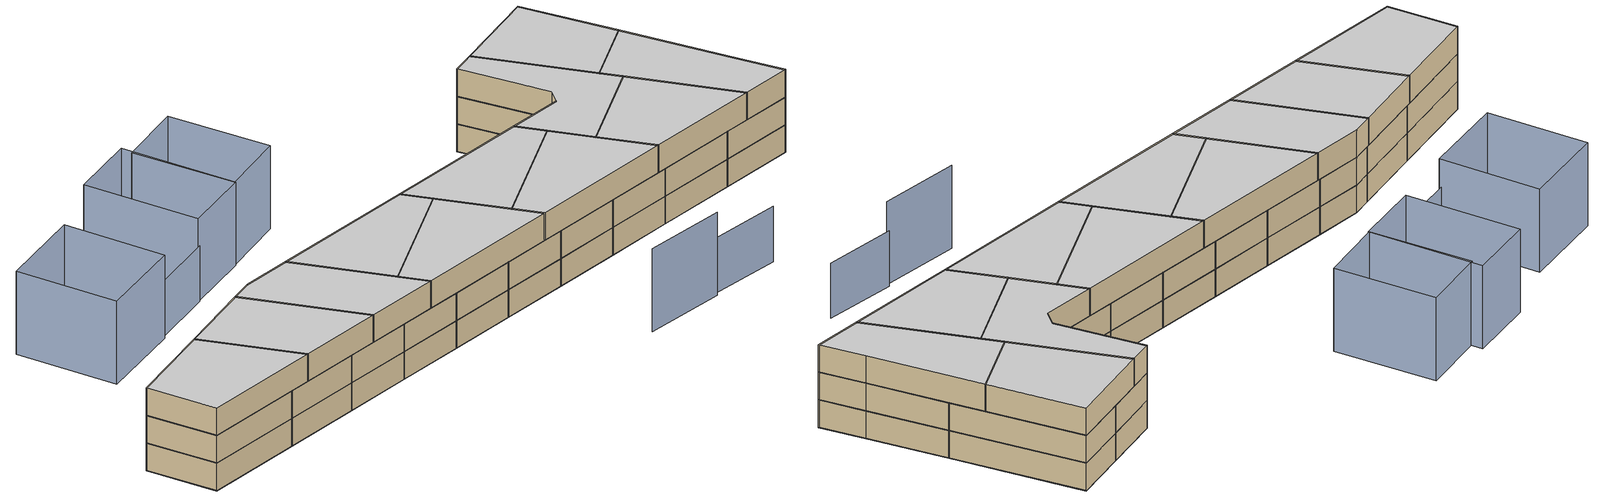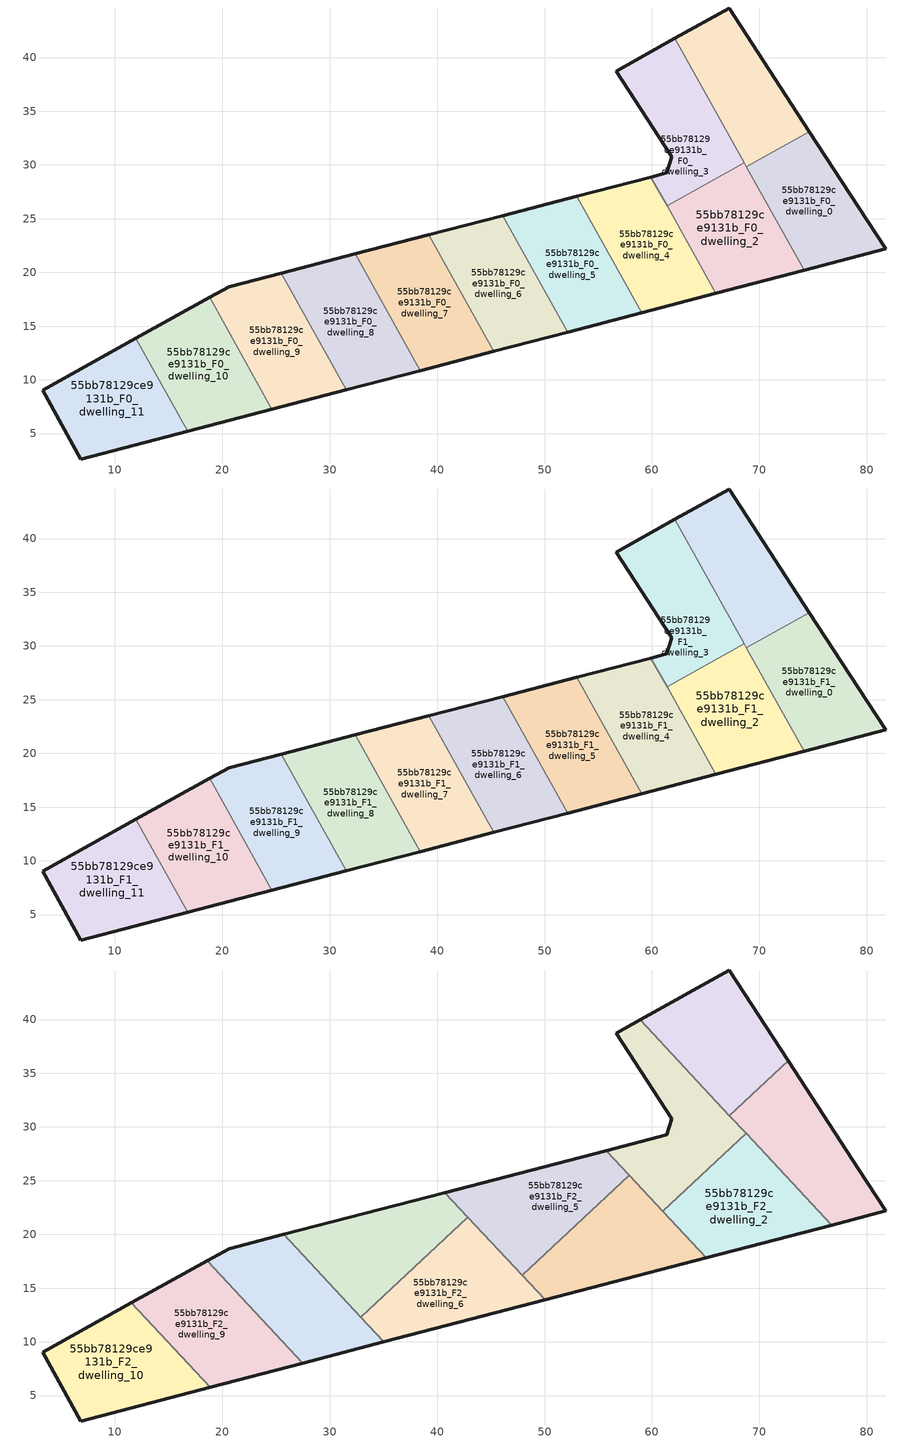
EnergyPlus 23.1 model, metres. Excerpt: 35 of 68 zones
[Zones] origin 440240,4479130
55bb78129ce9131b_F0_dwelling_0
 floor ground (EU_floor_Construction): 81.78,22.2 79.21,26.13 74.67,33.1 68.8,29.83 74.17,20.21 z0
 wall outside (EU_wall_Construction): 74.67,33.1 79.21,26.13 81.78,22.2 74.17,20.21 z0:3
 wall to 55bb78129ce9131b_F0_dwelling_1 (EU_wall_Construction): 68.8,29.83 74.67,33.1 z0:3
 wall to 55bb78129ce9131b_F0_dwelling_2 (EU_wall_Construction): 74.17,20.21 68.8,29.83 z0:3
55bb78129ce9131b_F0_dwelling_1
 floor ground (EU_floor_Construction): 74.67,33.1 67.18,44.62 62.14,41.8 68.8,29.83 z0
 wall outside (EU_wall_Construction): 62.14,41.8 67.18,44.62 74.67,33.1 z0:3
 wall to 55bb78129ce9131b_F0_dwelling_3 (EU_wall_Construction): 68.6,30.2 62.14,41.8 z0:3
 wall to 55bb78129ce9131b_F0_dwelling_2 (EU_wall_Construction): 68.8,29.83 68.6,30.2 z0:3
55bb78129ce9131b_F0_dwelling_10
 floor ground (EU_floor_Construction): 24.61,7.27 18.82,17.67 11.96,13.85 16.77,5.22 z0
 wall outside (EU_wall_Construction): 11.96,13.85 18.82,17.67 / 24.61,7.27 16.77,5.22 z0:3
 wall to 55bb78129ce9131b_F0_dwelling_11 (EU_wall_Construction): 16.77,5.22 11.96,13.85 z0:3
 wall to 55bb78129ce9131b_F0_dwelling_9 (EU_wall_Construction): 18.82,17.67 24.61,7.27 z0:3
55bb78129ce9131b_F0_dwelling_11
 floor ground (EU_floor_Construction): 16.77,5.22 11.96,13.85 3.28,9.03 6.81,2.63 z0
 wall outside (EU_wall_Construction): 16.77,5.22 6.81,2.63 3.28,9.03 11.96,13.85 z0:3
55bb78129ce9131b_F0_dwelling_2
 floor ground (EU_floor_Construction): 74.17,20.21 68.6,30.2 61.4,26.2 65.94,18.05 z0
 wall outside (EU_wall_Construction): 74.17,20.21 65.94,18.05 z0:3
 wall to 55bb78129ce9131b_F0_dwelling_3 (EU_wall_Construction): 61.4,26.2 68.6,30.2 z0:3
 wall to 55bb78129ce9131b_F0_dwelling_4 (EU_wall_Construction): 65.94,18.05 61.4,26.2 z0:3
55bb78129ce9131b_F0_dwelling_3
 floor ground (EU_floor_Construction): 68.6,30.2 62.14,41.8 56.68,38.74 61.86,30.76 61.36,29.25 59.91,28.88 61.4,26.2 z0
 wall outside (EU_wall_Construction): 59.91,28.88 61.36,29.25 61.86,30.76 56.68,38.74 62.14,41.8 z0:3
 wall to 55bb78129ce9131b_F0_dwelling_4 (EU_wall_Construction): 61.4,26.2 59.91,28.88 z0:3
55bb78129ce9131b_F0_dwelling_4
 floor ground (EU_floor_Construction): 65.94,18.05 59.91,28.88 53.02,27.09 59.05,16.25 z0
 wall outside (EU_wall_Construction): 53.02,27.09 59.91,28.88 / 65.94,18.05 59.05,16.25 z0:3
 wall to 55bb78129ce9131b_F0_dwelling_5 (EU_wall_Construction): 59.05,16.25 53.02,27.09 z0:3
55bb78129ce9131b_F0_dwelling_5
 floor ground (EU_floor_Construction): 59.05,16.25 53.02,27.09 46.13,25.3 52.17,14.45 z0
 wall outside (EU_wall_Construction): 46.13,25.3 53.02,27.09 / 59.05,16.25 52.17,14.45 z0:3
 wall to 55bb78129ce9131b_F0_dwelling_6 (EU_wall_Construction): 52.17,14.45 46.13,25.3 z0:3
55bb78129ce9131b_F0_dwelling_6
 floor ground (EU_floor_Construction): 52.17,14.45 46.13,25.3 39.24,23.51 45.29,12.65 z0
 wall outside (EU_wall_Construction): 39.24,23.51 46.13,25.3 / 52.17,14.45 45.29,12.65 z0:3
 wall to 55bb78129ce9131b_F0_dwelling_7 (EU_wall_Construction): 45.29,12.65 39.24,23.51 z0:3
55bb78129ce9131b_F0_dwelling_7
 floor ground (EU_floor_Construction): 45.29,12.65 39.24,23.51 32.36,21.72 38.41,10.86 z0
 wall outside (EU_wall_Construction): 32.36,21.72 39.24,23.51 / 45.29,12.65 38.41,10.86 z0:3
 wall to 55bb78129ce9131b_F0_dwelling_8 (EU_wall_Construction): 38.41,10.86 32.36,21.72 z0:3
55bb78129ce9131b_F0_dwelling_8
 floor ground (EU_floor_Construction): 38.41,10.86 32.36,21.72 25.48,19.93 31.53,9.07 z0
 wall outside (EU_wall_Construction): 25.48,19.93 32.36,21.72 / 38.41,10.86 31.53,9.07 z0:3
 wall to 55bb78129ce9131b_F0_dwelling_9 (EU_wall_Construction): 31.53,9.07 25.48,19.93 z0:3
55bb78129ce9131b_F0_dwelling_9
 floor ground (EU_floor_Construction): 31.53,9.07 25.48,19.93 20.62,18.67 18.82,17.67 24.61,7.27 z0
 wall outside (EU_wall_Construction): 31.53,9.07 24.61,7.27 / 18.82,17.67 20.62,18.67 25.48,19.93 z0:3
55bb78129ce9131b_F1_dwelling_0
 floor to 55bb78129ce9131b_F0_dwelling_0 (EU_floor_Construction): 81.78,22.2 79.21,26.13 74.67,33.1 68.8,29.83 74.17,20.21 z3
 wall outside (EU_wall_Construction): 74.67,33.1 79.21,26.13 81.78,22.2 74.17,20.21 z3:6
 wall to 55bb78129ce9131b_F1_dwelling_1 (EU_wall_Construction): 68.8,29.83 74.67,33.1 z3:6
 wall to 55bb78129ce9131b_F1_dwelling_2 (EU_wall_Construction): 74.17,20.21 68.8,29.83 z3:6
55bb78129ce9131b_F1_dwelling_1
 floor to 55bb78129ce9131b_F0_dwelling_1 (EU_floor_Construction): 74.67,33.1 67.18,44.62 62.14,41.8 68.8,29.83 z3
 wall outside (EU_wall_Construction): 62.14,41.8 67.18,44.62 74.67,33.1 z3:6
 wall to 55bb78129ce9131b_F1_dwelling_3 (EU_wall_Construction): 68.6,30.2 62.14,41.8 z3:6
 wall to 55bb78129ce9131b_F1_dwelling_2 (EU_wall_Construction): 68.8,29.83 68.6,30.2 z3:6
55bb78129ce9131b_F1_dwelling_10
 floor to 55bb78129ce9131b_F0_dwelling_10 (EU_floor_Construction): 24.61,7.27 18.82,17.67 11.96,13.85 16.77,5.22 z3
 wall outside (EU_wall_Construction): 11.96,13.85 18.82,17.67 / 24.61,7.27 16.77,5.22 z3:6
 wall to 55bb78129ce9131b_F1_dwelling_11 (EU_wall_Construction): 16.77,5.22 11.96,13.85 z3:6
 wall to 55bb78129ce9131b_F1_dwelling_9 (EU_wall_Construction): 18.82,17.67 24.61,7.27 z3:6
55bb78129ce9131b_F1_dwelling_11
 floor to 55bb78129ce9131b_F0_dwelling_11 (EU_floor_Construction): 16.77,5.22 11.96,13.85 3.28,9.03 6.81,2.63 z3
 wall outside (EU_wall_Construction): 16.77,5.22 6.81,2.63 3.28,9.03 11.96,13.85 z3:6
55bb78129ce9131b_F1_dwelling_2
 floor to 55bb78129ce9131b_F0_dwelling_2 (EU_floor_Construction): 74.17,20.21 68.6,30.2 61.4,26.2 65.94,18.05 z3
 wall outside (EU_wall_Construction): 74.17,20.21 65.94,18.05 z3:6
 wall to 55bb78129ce9131b_F1_dwelling_3 (EU_wall_Construction): 61.4,26.2 68.6,30.2 z3:6
 wall to 55bb78129ce9131b_F1_dwelling_4 (EU_wall_Construction): 65.94,18.05 61.4,26.2 z3:6
55bb78129ce9131b_F1_dwelling_3
 floor to 55bb78129ce9131b_F0_dwelling_3 (EU_floor_Construction): 68.6,30.2 62.14,41.8 56.68,38.74 61.86,30.76 61.36,29.25 59.91,28.88 61.4,26.2 z3
 wall outside (EU_wall_Construction): 59.91,28.88 61.36,29.25 61.86,30.76 56.68,38.74 62.14,41.8 z3:6
 wall to 55bb78129ce9131b_F1_dwelling_4 (EU_wall_Construction): 61.4,26.2 59.91,28.88 z3:6
55bb78129ce9131b_F1_dwelling_4
 floor to 55bb78129ce9131b_F0_dwelling_4 (EU_floor_Construction): 65.94,18.05 59.91,28.88 53.02,27.09 59.05,16.25 z3
 wall outside (EU_wall_Construction): 53.02,27.09 59.91,28.88 / 65.94,18.05 59.05,16.25 z3:6
 wall to 55bb78129ce9131b_F1_dwelling_5 (EU_wall_Construction): 59.05,16.25 53.02,27.09 z3:6
55bb78129ce9131b_F1_dwelling_5
 floor to 55bb78129ce9131b_F0_dwelling_5 (EU_floor_Construction): 59.05,16.25 53.02,27.09 46.13,25.3 52.17,14.45 z3
 wall outside (EU_wall_Construction): 46.13,25.3 53.02,27.09 / 59.05,16.25 52.17,14.45 z3:6
 wall to 55bb78129ce9131b_F1_dwelling_6 (EU_wall_Construction): 52.17,14.45 46.13,25.3 z3:6
 roof outside (EU_roof_Construction): 53.02,27.09 59.05,16.25 52.17,14.45 59.05,16.25 z6
55bb78129ce9131b_F1_dwelling_6
 floor to 55bb78129ce9131b_F0_dwelling_6 (EU_floor_Construction): 52.17,14.45 46.13,25.3 39.24,23.51 45.29,12.65 z3
 wall outside (EU_wall_Construction): 39.24,23.51 46.13,25.3 / 52.17,14.45 45.29,12.65 z3:6
 wall to 55bb78129ce9131b_F1_dwelling_7 (EU_wall_Construction): 45.29,12.65 39.24,23.51 z3:6
 ceiling adiabatic (EU_roof_Construction): 42.88,21.59 50.06,13.9 45.29,12.65 41.19,20.02 z6; 46.13,25.3 52.17,14.45 50.06,13.9 40.73,23.89 39.24,23.51 z6
55bb78129ce9131b_F1_dwelling_7
 floor to 55bb78129ce9131b_F0_dwelling_7 (EU_floor_Construction): 45.29,12.65 39.24,23.51 32.36,21.72 38.41,10.86 z3
 wall outside (EU_wall_Construction): 32.36,21.72 39.24,23.51 / 45.29,12.65 38.41,10.86 z3:6
 wall to 55bb78129ce9131b_F1_dwelling_8 (EU_wall_Construction): 38.41,10.86 32.36,21.72 z3:6
55bb78129ce9131b_F1_dwelling_8
 floor to 55bb78129ce9131b_F0_dwelling_8 (EU_floor_Construction): 38.41,10.86 32.36,21.72 25.48,19.93 31.53,9.07 z3
 wall outside (EU_wall_Construction): 25.48,19.93 32.36,21.72 / 38.41,10.86 31.53,9.07 z3:6
 wall to 55bb78129ce9131b_F1_dwelling_9 (EU_wall_Construction): 31.53,9.07 25.48,19.93 z3:6
55bb78129ce9131b_F1_dwelling_9
 floor to 55bb78129ce9131b_F0_dwelling_9 (EU_floor_Construction): 31.53,9.07 25.48,19.93 20.62,18.67 18.82,17.67 24.61,7.27 z3
 wall outside (EU_wall_Construction): 31.53,9.07 24.61,7.27 / 18.82,17.67 20.62,18.67 25.48,19.93 z3:6
55bb78129ce9131b_F2_dwelling_0
 floor to 55bb78129ce9131b_F1_dwelling_0 (EU_floor_Construction): 81.78,22.2 79.21,26.13 74.67,33.1 68.8,29.83 69.45,28.67 76.72,20.88 z6
 floor to 55bb78129ce9131b_F1_dwelling_3 (EU_floor_Construction): 68.6,30.2 67.81,31.62 67.22,31.07 68.22,29.99 z6
 floor to 55bb78129ce9131b_F1_dwelling_1 (EU_floor_Construction): 74.67,33.1 72.68,36.16 67.81,31.62 68.8,29.83 z6
 floor to 55bb78129ce9131b_F1_dwelling_2 (EU_floor_Construction): 69.45,28.67 68.6,30.2 68.22,29.99 z6
 wall outside (EU_wall_Construction): 72.68,36.16 79.21,26.13 81.78,22.2 76.72,20.88 z6:9
 wall to 55bb78129ce9131b_F2_dwelling_1 (EU_wall_Construction): 67.22,31.07 72.68,36.16 z6:9
 wall to 55bb78129ce9131b_F2_dwelling_2 (EU_wall_Construction): 76.72,20.88 68.77,29.4 z6:9
 wall to 55bb78129ce9131b_F2_dwelling_3 (EU_wall_Construction): 68.77,29.4 67.22,31.07 z6:9
 ceiling to 55bb78129ce9131b_F3_dwelling_0 (EU_floor_Construction): 72.68,36.16 79.21,26.13 81.78,22.2 76.72,20.88 67.22,31.07 z9
55bb78129ce9131b_F2_dwelling_1
 floor to 55bb78129ce9131b_F1_dwelling_1 (EU_floor_Construction): 72.68,36.16 67.18,44.62 62.14,41.8 67.81,31.62 z6
 floor to 55bb78129ce9131b_F1_dwelling_3 (EU_floor_Construction): 67.81,31.62 62.14,41.8 58.9,39.98 67.22,31.07 z6
 wall outside (EU_wall_Construction): 58.9,39.98 67.18,44.62 72.68,36.16 z6:9
 wall to 55bb78129ce9131b_F2_dwelling_3 (EU_wall_Construction): 67.22,31.07 58.9,39.98 z6:9
 ceiling to 55bb78129ce9131b_F3_dwelling_1 (EU_floor_Construction): 67.18,44.62 72.68,36.16 67.22,31.07 58.9,39.98 z9
55bb78129ce9131b_F2_dwelling_10
 floor to 55bb78129ce9131b_F1_dwelling_11 (EU_floor_Construction): 16.77,5.22 12.92,12.12 11.53,13.62 3.28,9.03 6.81,2.63 z6
 floor to 55bb78129ce9131b_F1_dwelling_10 (EU_floor_Construction): 18.86,5.77 12.92,12.12 16.77,5.22 z6
 wall outside (EU_wall_Construction): 18.86,5.76 6.81,2.63 3.28,9.03 11.53,13.62 z6:9
 wall to 55bb78129ce9131b_F2_dwelling_9 (EU_wall_Construction): 11.53,13.62 18.86,5.76 z6:9
 ceiling to 55bb78129ce9131b_F3_dwelling_10 (EU_floor_Construction): 11.53,13.62 18.86,5.76 6.81,2.63 3.28,9.03 z9
55bb78129ce9131b_F2_dwelling_2
 floor to 55bb78129ce9131b_F1_dwelling_2 (EU_floor_Construction): 74.17,20.21 69.46,28.67 68.77,29.4 62.75,23.78 65.94,18.05 z6
 floor to 55bb78129ce9131b_F1_dwelling_0 (EU_floor_Construction): 76.72,20.88 69.46,28.67 74.17,20.21 z6
 floor to 55bb78129ce9131b_F1_dwelling_4 (EU_floor_Construction): 65.94,18.05 62.75,23.78 61.02,22.17 65.07,17.82 z6
 wall outside (EU_wall_Construction): 76.72,20.88 65.07,17.82 z6:9
 wall to 55bb78129ce9131b_F2_dwelling_3 (EU_wall_Construction): 61.02,22.17 68.77,29.4 z6:9
 wall to 55bb78129ce9131b_F2_dwelling_4 (EU_wall_Construction): 65.07,17.82 61.02,22.17 z6:9
 ceiling to 55bb78129ce9131b_F3_dwelling_2 (EU_floor_Construction): 68.77,29.4 76.72,20.88 65.07,17.82 61.02,22.17 z9
55bb78129ce9131b_F2_dwelling_3
 floor to 55bb78129ce9131b_F1_dwelling_3 (EU_floor_Construction): 68.22,29.99 58.9,39.98 56.68,38.74 61.86,30.76 61.36,29.25 59.91,28.88 61.4,26.2 z6
 floor to 55bb78129ce9131b_F1_dwelling_2 (EU_floor_Construction): 68.77,29.4 68.22,29.99 61.4,26.2 62.75,23.78 z6
 floor to 55bb78129ce9131b_F1_dwelling_4 (EU_floor_Construction): 62.75,23.78 59.91,28.88 55.76,27.8 61.02,22.17 z6
 wall outside (EU_wall_Construction): 55.76,27.8 61.36,29.25 61.86,30.76 56.68,38.74 58.9,39.98 z6:9
 wall to 55bb78129ce9131b_F2_dwelling_5 (EU_wall_Construction): 57.9,25.51 55.76,27.8 z6:9
 wall to 55bb78129ce9131b_F2_dwelling_4 (EU_wall_Construction): 61.02,22.17 57.9,25.51 z6:9
 ceiling to 55bb78129ce9131b_F3_dwelling_3 (EU_floor_Construction): 58.9,39.98 68.77,29.4 61.02,22.17 55.76,27.8 61.36,29.25 61.86,30.76 56.68,38.74 z9
55bb78129ce9131b_F2_dwelling_4
 floor to 55bb78129ce9131b_F1_dwelling_4 (EU_floor_Construction): 65.07,17.82 57.9,25.51 55.26,23.05 59.05,16.25 z6
 floor to 55bb78129ce9131b_F1_dwelling_5 (EU_floor_Construction): 59.05,16.25 55.26,23.05 50.07,18.21 52.17,14.45 z6
 floor adiabatic (EU_floor_Construction): 52.17,14.45 50.07,18.21 47.91,16.19 50.06,13.9 z6
 wall outside (EU_wall_Construction): 65.07,17.82 50.06,13.89 z6:9
 wall to 55bb78129ce9131b_F2_dwelling_5 (EU_wall_Construction): 47.91,16.19 57.9,25.51 z6:9
 wall to 55bb78129ce9131b_F2_dwelling_6 (EU_wall_Construction): 50.06,13.89 47.91,16.19 z6:9
 ceiling to 55bb78129ce9131b_F3_dwelling_4 (EU_floor_Construction): 57.9,25.51 65.07,17.82 50.06,13.89 47.91,16.19 z9
55bb78129ce9131b_F2_dwelling_5
 floor to 55bb78129ce9131b_F1_dwelling_5 (EU_floor_Construction): 55.26,23.05 53.02,27.09 46.13,25.3 50.07,18.21 z6
 floor to 55bb78129ce9131b_F1_dwelling_4 (EU_floor_Construction): 57.9,25.51 55.76,27.8 53.02,27.09 55.26,23.05 z6
 floor adiabatic (EU_floor_Construction): 50.07,18.21 46.13,25.3 40.73,23.89 47.91,16.19 z6
 wall outside (EU_wall_Construction): 40.73,23.89 55.76,27.8 z6:9
 wall to 55bb78129ce9131b_F2_dwelling_7 (EU_wall_Construction): 42.88,21.59 40.73,23.89 z6:9
 wall to 55bb78129ce9131b_F2_dwelling_6 (EU_wall_Construction): 47.91,16.19 42.88,21.59 z6:9
 ceiling to 55bb78129ce9131b_F3_dwelling_5 (EU_floor_Construction): 55.76,27.8 57.9,25.51 47.91,16.19 40.73,23.89 z9
55bb78129ce9131b_F2_dwelling_6
 floor to 55bb78129ce9131b_F1_dwelling_7 (EU_floor_Construction): 45.29,12.65 41.19,20.02 36,15.18 38.41,10.86 z6
 floor to 55bb78129ce9131b_F1_dwelling_8 (EU_floor_Construction): 38.41,10.86 36,15.18 32.9,12.29 35.05,9.99 z6
 floor adiabatic (EU_floor_Construction): 50.06,13.89 42.88,21.59 33.91,13.23 41.19,20.02 45.29,12.65 38.41,10.86 z6
 wall outside (EU_wall_Construction): 50.06,13.89 35.05,9.99 z6:9
 wall to 55bb78129ce9131b_F2_dwelling_7 (EU_wall_Construction): 32.9,12.29 42.88,21.59 z6:9
 wall to 55bb78129ce9131b_F2_dwelling_8 (EU_wall_Construction): 35.05,9.99 32.9,12.29 z6:9
 ceiling to 55bb78129ce9131b_F3_dwelling_6 (EU_floor_Construction): 42.88,21.59 50.06,13.89 35.05,9.99 32.9,12.29 z9
55bb78129ce9131b_F2_dwelling_7
 floor to 55bb78129ce9131b_F1_dwelling_7 (EU_floor_Construction): 41.19,20.02 39.24,23.51 32.36,21.72 36,15.18 z6
 floor to 55bb78129ce9131b_F1_dwelling_6 (EU_floor_Construction): 42.88,21.59 40.73,23.89 39.24,23.51 41.19,20.02 z6
 floor to 55bb78129ce9131b_F1_dwelling_8 (EU_floor_Construction): 36,15.18 32.36,21.72 25.72,19.99 32.9,12.29 z6
 wall outside (EU_wall_Construction): 25.72,19.99 40.73,23.89 z6:9
 wall to 55bb78129ce9131b_F2_dwelling_8 (EU_wall_Construction): 32.9,12.29 25.72,19.99 z6:9
 ceiling to 55bb78129ce9131b_F3_dwelling_7 (EU_floor_Construction): 40.73,23.89 42.88,21.59 32.9,12.29 25.72,19.99 z9
55bb78129ce9131b_F2_dwelling_8
 floor to 55bb78129ce9131b_F1_dwelling_8 (EU_floor_Construction): 35.05,9.99 25.72,19.99 25.48,19.93 31.53,9.07 z6
 floor to 55bb78129ce9131b_F1_dwelling_9 (EU_floor_Construction): 31.53,9.07 25.48,19.93 20.62,18.67 18.82,17.67 19.32,16.78 27.49,8.02 z6
 floor to 55bb78129ce9131b_F1_dwelling_10 (EU_floor_Construction): 19.32,16.78 18.82,17.67 18.6,17.54 z6
 wall outside (EU_wall_Construction): 35.05,9.99 27.49,8.02 / 18.6,17.54 20.62,18.67 25.72,19.99 z6:9
 wall to 55bb78129ce9131b_F2_dwelling_9 (EU_wall_Construction): 27.49,8.02 18.6,17.54 z6:9
 ceiling to 55bb78129ce9131b_F3_dwelling_8 (EU_floor_Construction): 25.72,19.99 35.05,9.99 27.49,8.02 18.6,17.54 20.62,18.67 z9
55bb78129ce9131b_F2_dwelling_9
 floor to 55bb78129ce9131b_F1_dwelling_10 (EU_floor_Construction): 24.61,7.27 19.32,16.78 18.6,17.54 11.96,13.85 12.92,12.12 18.86,5.77 z6
 floor to 55bb78129ce9131b_F1_dwelling_11 (EU_floor_Construction): 12.92,12.12 11.96,13.85 11.53,13.62 z6
 floor to 55bb78129ce9131b_F1_dwelling_9 (EU_floor_Construction): 27.49,8.02 19.32,16.78 24.61,7.27 z6
 wall outside (EU_wall_Construction): 11.53,13.62 18.6,17.54 / 27.49,8.02 18.86,5.76 z6:9
 ceiling to 55bb78129ce9131b_F3_dwelling_9 (EU_floor_Construction): 18.6,17.54 27.49,8.02 18.86,5.76 11.53,13.62 z9
shading: 54.91,3.4 63.26,5.36 / 9.09,22.77 4.22,32.1 / 4.22,32.1 12.18,36.25 / 12.18,36.25 17.05,26.92 / 17.05,26.92 9.09,22.77 / 29.26,33.75 23.01,30.44 / 23.01,30.44 17.43,40.99 / 17.43,40.99 23.68,44.3 / 23.68,44.3 29.26,33.75 / 35.28,37.15 29.17,33.79 / 29.17,33.79 24.04,43.11 / 24.04,43.11 30.16,46.47 / 30.16,46.47 35.28,37.15 z0:9; 63.19,5.67 70.66,7.32 / 23.15,30.41 16.95,27.1 z0:6
[Building]
EU S2 Campaign: North Axis=0; Terrain=City; Solar Distribution=FullExterior
[Site:Location]
Madrid: Latitude=40.5; Longitude=-3.5; Time Zone=1; Elevation=609
[SizingPeriod:WeatherFileDays]
AnnualSizingPeriod: Begin Month=1; Begin Day of Month=1; End Month=12; End Day of Month=31; Day of Week for Start Day=Monday; Use Weather File Daylight Saving Period=No; Use Weather File Rain and Snow Indicators=No
[MATERIAL]
EU_InternalMass_Material: Roughness=MediumRough; Thickness=0.1; Conductivity=1; Density=1800; Specific Heat=900; Thermal Absorptance=0.9; Solar Absorptance=0.7; Visible Absorptance=0.7
[MATERIAL:NOMASS] Roughness=MediumRough; Thermal Absorptance=0.9; Solar Absorptance=0.7; Visible Absorptance=0.7
Name | Thermal Resistance
EU_wall_NoMass | 1.60022
EU_roof_NoMass | 1.57597
EU_floor_NoMass | 0.470652
[CONSTRUCTION]
EU_wall_Construction: EU_wall_NoMass
EU_roof_Construction: EU_roof_NoMass
EU_floor_Construction: EU_floor_NoMass
EU_InternalMass_Construction: EU_InternalMass_Material
[ZONE] Type=1; Multiplier=1; Ceiling Height=autocalculate; Floor Area=autocalculate; Part of Total Floor Area=Yes
Name | Volume
55bb78129ce9131b_F0_dwelling_0; 55bb78129ce9131b_F1_dwelling_0 | 256.56
55bb78129ce9131b_F2_dwelling_0 | 279.875
55bb78129ce9131b_F0_dwelling_1; 55bb78129ce9131b_F1_dwelling_1; 55bb78129ce9131b_F0_dwelling_7; 55bb78129ce9131b_F1_dwelling_7 | 256.574
55bb78129ce9131b_F2_dwelling_1 | 279.867
55bb78129ce9131b_F0_dwelling_10; 55bb78129ce9131b_F1_dwelling_10 | 256.551
55bb78129ce9131b_F2_dwelling_10 | 279.884
55bb78129ce9131b_F0_dwelling_11; 55bb78129ce9131b_F1_dwelling_11 | 256.565
55bb78129ce9131b_F0_dwelling_2; 55bb78129ce9131b_F1_dwelling_2 | 256.549
55bb78129ce9131b_F2_dwelling_2 | 279.894
55bb78129ce9131b_F0_dwelling_3; 55bb78129ce9131b_F1_dwelling_3 | 256.563
55bb78129ce9131b_F2_dwelling_3 | 279.874
55bb78129ce9131b_F0_dwelling_4; 55bb78129ce9131b_F1_dwelling_4 | 256.578
55bb78129ce9131b_F2_dwelling_4 | 279.787
55bb78129ce9131b_F0_dwelling_5; 55bb78129ce9131b_F1_dwelling_5 | 256.536
55bb78129ce9131b_F2_dwelling_5 | 279.895
55bb78129ce9131b_F0_dwelling_6; 55bb78129ce9131b_F1_dwelling_6 | 256.557
55bb78129ce9131b_F2_dwelling_6 | 279.883
55bb78129ce9131b_F2_dwelling_7 | 279.916
55bb78129ce9131b_F0_dwelling_8; 55bb78129ce9131b_F1_dwelling_8 | 256.57
55bb78129ce9131b_F2_dwelling_8 | 279.869
55bb78129ce9131b_F0_dwelling_9; 55bb78129ce9131b_F1_dwelling_9 | 256.555
55bb78129ce9131b_F2_dwelling_9 | 279.882
[INTERNALMASS] Construction=EU_InternalMass_Construction
Name | Zone or ZoneList | Surface Area
55bb78129ce9131b_F0_dwelling_0_EU_InternalMass | 55bb78129ce9131b_F0_dwelling_0 | 85.5192
55bb78129ce9131b_F0_dwelling_1_EU_InternalMass | 55bb78129ce9131b_F0_dwelling_1 | 85.5247
55bb78129ce9131b_F0_dwelling_2_EU_InternalMass | 55bb78129ce9131b_F0_dwelling_2 | 85.5147
55bb78129ce9131b_F0_dwelling_3_EU_InternalMass | 55bb78129ce9131b_F0_dwelling_3 | 85.5198
55bb78129ce9131b_F0_dwelling_4_EU_InternalMass | 55bb78129ce9131b_F0_dwelling_4 | 85.5259
55bb78129ce9131b_F0_dwelling_5_EU_InternalMass | 55bb78129ce9131b_F0_dwelling_5 | 85.5195
55bb78129ce9131b_F0_dwelling_6_EU_InternalMass | 55bb78129ce9131b_F0_dwelling_6 | 85.5191
55bb78129ce9131b_F0_dwelling_7_EU_InternalMass | 55bb78129ce9131b_F0_dwelling_7 | 85.5244
55bb78129ce9131b_F0_dwelling_8_EU_InternalMass | 55bb78129ce9131b_F0_dwelling_8 | 85.5233
55bb78129ce9131b_F0_dwelling_9_EU_InternalMass | 55bb78129ce9131b_F0_dwelling_9 | 85.5183
55bb78129ce9131b_F0_dwelling_10_EU_InternalMass | 55bb78129ce9131b_F0_dwelling_10 | 85.5172
55bb78129ce9131b_F0_dwelling_11_EU_InternalMass | 55bb78129ce9131b_F0_dwelling_11 | 85.5216
55bb78129ce9131b_F1_dwelling_0_EU_InternalMass | 55bb78129ce9131b_F1_dwelling_0 | 85.5192
55bb78129ce9131b_F1_dwelling_1_EU_InternalMass | 55bb78129ce9131b_F1_dwelling_1 | 85.5247
55bb78129ce9131b_F1_dwelling_2_EU_InternalMass | 55bb78129ce9131b_F1_dwelling_2 | 85.5147
55bb78129ce9131b_F1_dwelling_3_EU_InternalMass | 55bb78129ce9131b_F1_dwelling_3 | 85.5198
55bb78129ce9131b_F1_dwelling_4_EU_InternalMass | 55bb78129ce9131b_F1_dwelling_4 | 85.5259
55bb78129ce9131b_F1_dwelling_5_EU_InternalMass | 55bb78129ce9131b_F1_dwelling_5 | 85.5195
55bb78129ce9131b_F1_dwelling_6_EU_InternalMass | 55bb78129ce9131b_F1_dwelling_6 | 85.5191
55bb78129ce9131b_F1_dwelling_7_EU_InternalMass | 55bb78129ce9131b_F1_dwelling_7 | 85.5244
55bb78129ce9131b_F1_dwelling_8_EU_InternalMass | 55bb78129ce9131b_F1_dwelling_8 | 85.5233
55bb78129ce9131b_F1_dwelling_9_EU_InternalMass | 55bb78129ce9131b_F1_dwelling_9 | 85.5183
55bb78129ce9131b_F1_dwelling_10_EU_InternalMass | 55bb78129ce9131b_F1_dwelling_10 | 85.5172
55bb78129ce9131b_F1_dwelling_11_EU_InternalMass | 55bb78129ce9131b_F1_dwelling_11 | 85.5216
55bb78129ce9131b_F2_dwelling_0_EU_InternalMass | 55bb78129ce9131b_F2_dwelling_0 | 93.292
55bb78129ce9131b_F2_dwelling_1_EU_InternalMass | 55bb78129ce9131b_F2_dwelling_1 | 93.2917
55bb78129ce9131b_F2_dwelling_2_EU_InternalMass | 55bb78129ce9131b_F2_dwelling_2 | 93.2981
55bb78129ce9131b_F2_dwelling_3_EU_InternalMass | 55bb78129ce9131b_F2_dwelling_3 | 93.2961
55bb78129ce9131b_F2_dwelling_4_EU_InternalMass | 55bb78129ce9131b_F2_dwelling_4 | 93.2954
55bb78129ce9131b_F2_dwelling_5_EU_InternalMass | 55bb78129ce9131b_F2_dwelling_5 | 93.2958
55bb78129ce9131b_F2_dwelling_6_EU_InternalMass | 55bb78129ce9131b_F2_dwelling_6 | 93.2936
55bb78129ce9131b_F2_dwelling_7_EU_InternalMass | 55bb78129ce9131b_F2_dwelling_7 | 93.3035
55bb78129ce9131b_F2_dwelling_8_EU_InternalMass | 55bb78129ce9131b_F2_dwelling_8 | 93.2898
55bb78129ce9131b_F2_dwelling_9_EU_InternalMass | 55bb78129ce9131b_F2_dwelling_9 | 93.294
55bb78129ce9131b_F2_dwelling_10_EU_InternalMass | 55bb78129ce9131b_F2_dwelling_10 | 93.2948
[OTHEREQUIPMENT] Fuel Type=Electricity; Design Level Calculation Method=Watts/Area; Power per Zone Floor Area=1; Fraction Latent=0; Fraction Radiant=0; Fraction Lost=0; Carbon Dioxide Generation Rate=0; EndUse Subcategory=EU_Step8_InternalGains
Name | Zone or ZoneList or Space or SpaceList | Schedule
EU_Step8_InternalGain_55bb78129ce9131b_F0_dwelling_0_f000 | 55bb78129ce9131b_F0_dwelling_0 | EU_Step8_GainSchedule_55bb78129ce9131b_F0_dwelling_0_f000
EU_Step8_InternalGain_55bb78129ce9131b_F0_dwelling_1_f000 | 55bb78129ce9131b_F0_dwelling_1 | EU_Step8_GainSchedule_55bb78129ce9131b_F0_dwelling_1_f000
EU_Step8_InternalGain_55bb78129ce9131b_F0_dwelling_2_f000 | 55bb78129ce9131b_F0_dwelling_2 | EU_Step8_GainSchedule_55bb78129ce9131b_F0_dwelling_2_f000
EU_Step8_InternalGain_55bb78129ce9131b_F0_dwelling_3_f000 | 55bb78129ce9131b_F0_dwelling_3 | EU_Step8_GainSchedule_55bb78129ce9131b_F0_dwelling_3_f000
EU_Step8_InternalGain_55bb78129ce9131b_F0_dwelling_4_f000 | 55bb78129ce9131b_F0_dwelling_4 | EU_Step8_GainSchedule_55bb78129ce9131b_F0_dwelling_4_f000
EU_Step8_InternalGain_55bb78129ce9131b_F0_dwelling_5_f000 | 55bb78129ce9131b_F0_dwelling_5 | EU_Step8_GainSchedule_55bb78129ce9131b_F0_dwelling_5_f000
EU_Step8_InternalGain_55bb78129ce9131b_F0_dwelling_6_f000 | 55bb78129ce9131b_F0_dwelling_6 | EU_Step8_GainSchedule_55bb78129ce9131b_F0_dwelling_6_f000
EU_Step8_InternalGain_55bb78129ce9131b_F0_dwelling_7_f000 | 55bb78129ce9131b_F0_dwelling_7 | EU_Step8_GainSchedule_55bb78129ce9131b_F0_dwelling_7_f000
EU_Step8_InternalGain_55bb78129ce9131b_F0_dwelling_8_f000 | 55bb78129ce9131b_F0_dwelling_8 | EU_Step8_GainSchedule_55bb78129ce9131b_F0_dwelling_8_f000
EU_Step8_InternalGain_55bb78129ce9131b_F0_dwelling_9_f000 | 55bb78129ce9131b_F0_dwelling_9 | EU_Step8_GainSchedule_55bb78129ce9131b_F0_dwelling_9_f000
EU_Step8_InternalGain_55bb78129ce9131b_F0_dwelling_10_f000 | 55bb78129ce9131b_F0_dwelling_10 | EU_Step8_GainSchedule_55bb78129ce9131b_F0_dwelling_10_f000
EU_Step8_InternalGain_55bb78129ce9131b_F0_dwelling_11_f000 | 55bb78129ce9131b_F0_dwelling_11 | EU_Step8_GainSchedule_55bb78129ce9131b_F0_dwelling_11_f000
EU_Step8_InternalGain_55bb78129ce9131b_F1_dwelling_0_f000 | 55bb78129ce9131b_F1_dwelling_0 | EU_Step8_GainSchedule_55bb78129ce9131b_F1_dwelling_0_f000
EU_Step8_InternalGain_55bb78129ce9131b_F1_dwelling_1_f000 | 55bb78129ce9131b_F1_dwelling_1 | EU_Step8_GainSchedule_55bb78129ce9131b_F1_dwelling_1_f000
EU_Step8_InternalGain_55bb78129ce9131b_F1_dwelling_2_f000 | 55bb78129ce9131b_F1_dwelling_2 | EU_Step8_GainSchedule_55bb78129ce9131b_F1_dwelling_2_f000
EU_Step8_InternalGain_55bb78129ce9131b_F1_dwelling_3_f000 | 55bb78129ce9131b_F1_dwelling_3 | EU_Step8_GainSchedule_55bb78129ce9131b_F1_dwelling_3_f000
EU_Step8_InternalGain_55bb78129ce9131b_F1_dwelling_4_f000 | 55bb78129ce9131b_F1_dwelling_4 | EU_Step8_GainSchedule_55bb78129ce9131b_F1_dwelling_4_f000
EU_Step8_InternalGain_55bb78129ce9131b_F1_dwelling_5_f000 | 55bb78129ce9131b_F1_dwelling_5 | EU_Step8_GainSchedule_55bb78129ce9131b_F1_dwelling_5_f000
EU_Step8_InternalGain_55bb78129ce9131b_F1_dwelling_6_f000 | 55bb78129ce9131b_F1_dwelling_6 | EU_Step8_GainSchedule_55bb78129ce9131b_F1_dwelling_6_f000
EU_Step8_InternalGain_55bb78129ce9131b_F1_dwelling_7_f000 | 55bb78129ce9131b_F1_dwelling_7 | EU_Step8_GainSchedule_55bb78129ce9131b_F1_dwelling_7_f000
EU_Step8_InternalGain_55bb78129ce9131b_F1_dwelling_8_f000 | 55bb78129ce9131b_F1_dwelling_8 | EU_Step8_GainSchedule_55bb78129ce9131b_F1_dwelling_8_f000
EU_Step8_InternalGain_55bb78129ce9131b_F1_dwelling_9_f000 | 55bb78129ce9131b_F1_dwelling_9 | EU_Step8_GainSchedule_55bb78129ce9131b_F1_dwelling_9_f000
EU_Step8_InternalGain_55bb78129ce9131b_F1_dwelling_10_f000 | 55bb78129ce9131b_F1_dwelling_10 | EU_Step8_GainSchedule_55bb78129ce9131b_F1_dwelling_10_f000
EU_Step8_InternalGain_55bb78129ce9131b_F1_dwelling_11_f000 | 55bb78129ce9131b_F1_dwelling_11 | EU_Step8_GainSchedule_55bb78129ce9131b_F1_dwelling_11_f000
EU_Step8_InternalGain_55bb78129ce9131b_F2_dwelling_0_f000 | 55bb78129ce9131b_F2_dwelling_0 | EU_Step8_GainSchedule_55bb78129ce9131b_F2_dwelling_0_f000
EU_Step8_InternalGain_55bb78129ce9131b_F2_dwelling_1_f000 | 55bb78129ce9131b_F2_dwelling_1 | EU_Step8_GainSchedule_55bb78129ce9131b_F2_dwelling_1_f000
EU_Step8_InternalGain_55bb78129ce9131b_F2_dwelling_2_f000 | 55bb78129ce9131b_F2_dwelling_2 | EU_Step8_GainSchedule_55bb78129ce9131b_F2_dwelling_2_f000
EU_Step8_InternalGain_55bb78129ce9131b_F2_dwelling_3_f000 | 55bb78129ce9131b_F2_dwelling_3 | EU_Step8_GainSchedule_55bb78129ce9131b_F2_dwelling_3_f000
EU_Step8_InternalGain_55bb78129ce9131b_F2_dwelling_4_f000 | 55bb78129ce9131b_F2_dwelling_4 | EU_Step8_GainSchedule_55bb78129ce9131b_F2_dwelling_4_f000
EU_Step8_InternalGain_55bb78129ce9131b_F2_dwelling_5_f000 | 55bb78129ce9131b_F2_dwelling_5 | EU_Step8_GainSchedule_55bb78129ce9131b_F2_dwelling_5_f000
EU_Step8_InternalGain_55bb78129ce9131b_F2_dwelling_6_f000 | 55bb78129ce9131b_F2_dwelling_6 | EU_Step8_GainSchedule_55bb78129ce9131b_F2_dwelling_6_f000
EU_Step8_InternalGain_55bb78129ce9131b_F2_dwelling_7_f000 | 55bb78129ce9131b_F2_dwelling_7 | EU_Step8_GainSchedule_55bb78129ce9131b_F2_dwelling_7_f000
EU_Step8_InternalGain_55bb78129ce9131b_F2_dwelling_8_f000 | 55bb78129ce9131b_F2_dwelling_8 | EU_Step8_GainSchedule_55bb78129ce9131b_F2_dwelling_8_f000
EU_Step8_InternalGain_55bb78129ce9131b_F2_dwelling_9_f000 | 55bb78129ce9131b_F2_dwelling_9 | EU_Step8_GainSchedule_55bb78129ce9131b_F2_dwelling_9_f000
EU_Step8_InternalGain_55bb78129ce9131b_F2_dwelling_10_f000 | 55bb78129ce9131b_F2_dwelling_10 | EU_Step8_GainSchedule_55bb78129ce9131b_F2_dwelling_10_f000
[ZONEVENTILATION:DESIGNFLOWRATE] Schedule=EU_AlwaysOn; Design Flow Rate Calculation Method=AirChanges/Hour; Air Changes per Hour=0.480704; Ventilation Type=Natural; Fan Pressure Rise=0; Fan Total Efficiency=1; Constant Term Coefficient=1; Temperature Term Coefficient=0; Velocity Term Coefficient=0; Velocity Squared Term Coefficient=0; Minimum Indoor Temperature=-100; Maximum Indoor Temperature=100; Delta Temperature=-100; Minimum Outdoor Temperature=-100; Maximum Outdoor Temperature=100; Maximum Wind Speed=40
Name | Zone or ZoneList or Space or SpaceList
EU_ConstantAir_55bb78129ce9131b_F0_dwelling_0 | 55bb78129ce9131b_F0_dwelling_0
EU_ConstantAir_55bb78129ce9131b_F0_dwelling_1 | 55bb78129ce9131b_F0_dwelling_1
EU_ConstantAir_55bb78129ce9131b_F0_dwelling_2 | 55bb78129ce9131b_F0_dwelling_2
EU_ConstantAir_55bb78129ce9131b_F0_dwelling_3 | 55bb78129ce9131b_F0_dwelling_3
EU_ConstantAir_55bb78129ce9131b_F0_dwelling_4 | 55bb78129ce9131b_F0_dwelling_4
EU_ConstantAir_55bb78129ce9131b_F0_dwelling_5 | 55bb78129ce9131b_F0_dwelling_5
EU_ConstantAir_55bb78129ce9131b_F0_dwelling_6 | 55bb78129ce9131b_F0_dwelling_6
EU_ConstantAir_55bb78129ce9131b_F0_dwelling_7 | 55bb78129ce9131b_F0_dwelling_7
EU_ConstantAir_55bb78129ce9131b_F0_dwelling_8 | 55bb78129ce9131b_F0_dwelling_8
EU_ConstantAir_55bb78129ce9131b_F0_dwelling_9 | 55bb78129ce9131b_F0_dwelling_9
EU_ConstantAir_55bb78129ce9131b_F0_dwelling_10 | 55bb78129ce9131b_F0_dwelling_10
EU_ConstantAir_55bb78129ce9131b_F0_dwelling_11 | 55bb78129ce9131b_F0_dwelling_11
EU_ConstantAir_55bb78129ce9131b_F1_dwelling_0 | 55bb78129ce9131b_F1_dwelling_0
EU_ConstantAir_55bb78129ce9131b_F1_dwelling_1 | 55bb78129ce9131b_F1_dwelling_1
EU_ConstantAir_55bb78129ce9131b_F1_dwelling_2 | 55bb78129ce9131b_F1_dwelling_2
EU_ConstantAir_55bb78129ce9131b_F1_dwelling_3 | 55bb78129ce9131b_F1_dwelling_3
EU_ConstantAir_55bb78129ce9131b_F1_dwelling_4 | 55bb78129ce9131b_F1_dwelling_4
EU_ConstantAir_55bb78129ce9131b_F1_dwelling_5 | 55bb78129ce9131b_F1_dwelling_5
EU_ConstantAir_55bb78129ce9131b_F1_dwelling_6 | 55bb78129ce9131b_F1_dwelling_6
EU_ConstantAir_55bb78129ce9131b_F1_dwelling_7 | 55bb78129ce9131b_F1_dwelling_7
EU_ConstantAir_55bb78129ce9131b_F1_dwelling_8 | 55bb78129ce9131b_F1_dwelling_8
EU_ConstantAir_55bb78129ce9131b_F1_dwelling_9 | 55bb78129ce9131b_F1_dwelling_9
EU_ConstantAir_55bb78129ce9131b_F1_dwelling_10 | 55bb78129ce9131b_F1_dwelling_10
EU_ConstantAir_55bb78129ce9131b_F1_dwelling_11 | 55bb78129ce9131b_F1_dwelling_11
EU_ConstantAir_55bb78129ce9131b_F2_dwelling_0 | 55bb78129ce9131b_F2_dwelling_0
EU_ConstantAir_55bb78129ce9131b_F2_dwelling_1 | 55bb78129ce9131b_F2_dwelling_1
EU_ConstantAir_55bb78129ce9131b_F2_dwelling_2 | 55bb78129ce9131b_F2_dwelling_2
EU_ConstantAir_55bb78129ce9131b_F2_dwelling_3 | 55bb78129ce9131b_F2_dwelling_3
EU_ConstantAir_55bb78129ce9131b_F2_dwelling_4 | 55bb78129ce9131b_F2_dwelling_4
EU_ConstantAir_55bb78129ce9131b_F2_dwelling_5 | 55bb78129ce9131b_F2_dwelling_5
EU_ConstantAir_55bb78129ce9131b_F2_dwelling_6 | 55bb78129ce9131b_F2_dwelling_6
EU_ConstantAir_55bb78129ce9131b_F2_dwelling_7 | 55bb78129ce9131b_F2_dwelling_7
EU_ConstantAir_55bb78129ce9131b_F2_dwelling_8 | 55bb78129ce9131b_F2_dwelling_8
EU_ConstantAir_55bb78129ce9131b_F2_dwelling_9 | 55bb78129ce9131b_F2_dwelling_9
EU_ConstantAir_55bb78129ce9131b_F2_dwelling_10 | 55bb78129ce9131b_F2_dwelling_10
[HVACTEMPLATE:THERMOSTAT] Constant Heating Setpoint=20; Constant Cooling Setpoint=50
EU_HeatOnly_55bb78129ce9131b_F0_dwelling_0; EU_HeatOnly_55bb78129ce9131b_F0_dwelling_1; EU_HeatOnly_55bb78129ce9131b_F0_dwelling_2; EU_HeatOnly_55bb78129ce9131b_F0_dwelling_3; EU_HeatOnly_55bb78129ce9131b_F0_dwelling_4; EU_HeatOnly_55bb78129ce9131b_F0_dwelling_5; EU_HeatOnly_55bb78129ce9131b_F0_dwelling_6; EU_HeatOnly_55bb78129ce9131b_F0_dwelling_7; EU_HeatOnly_55bb78129ce9131b_F0_dwelling_8; EU_HeatOnly_55bb78129ce9131b_F0_dwelling_9; EU_HeatOnly_55bb78129ce9131b_F0_dwelling_10; EU_HeatOnly_55bb78129ce9131b_F0_dwelling_11; EU_HeatOnly_55bb78129ce9131b_F1_dwelling_0; EU_HeatOnly_55bb78129ce9131b_F1_dwelling_1; EU_HeatOnly_55bb78129ce9131b_F1_dwelling_2; EU_HeatOnly_55bb78129ce9131b_F1_dwelling_3; EU_HeatOnly_55bb78129ce9131b_F1_dwelling_4; EU_HeatOnly_55bb78129ce9131b_F1_dwelling_5; EU_HeatOnly_55bb78129ce9131b_F1_dwelling_6; EU_HeatOnly_55bb78129ce9131b_F1_dwelling_7; EU_HeatOnly_55bb78129ce9131b_F1_dwelling_8; EU_HeatOnly_55bb78129ce9131b_F1_dwelling_9; EU_HeatOnly_55bb78129ce9131b_F1_dwelling_10; EU_HeatOnly_55bb78129ce9131b_F1_dwelling_11; EU_HeatOnly_55bb78129ce9131b_F2_dwelling_0; EU_HeatOnly_55bb78129ce9131b_F2_dwelling_1; EU_HeatOnly_55bb78129ce9131b_F2_dwelling_2; EU_HeatOnly_55bb78129ce9131b_F2_dwelling_3; EU_HeatOnly_55bb78129ce9131b_F2_dwelling_4; EU_HeatOnly_55bb78129ce9131b_F2_dwelling_5; EU_HeatOnly_55bb78129ce9131b_F2_dwelling_6; EU_HeatOnly_55bb78129ce9131b_F2_dwelling_7; EU_HeatOnly_55bb78129ce9131b_F2_dwelling_8; EU_HeatOnly_55bb78129ce9131b_F2_dwelling_9; EU_HeatOnly_55bb78129ce9131b_F2_dwelling_10; EU_HeatOnly_55bb78129ce9131b_F3_dwelling_0; EU_HeatOnly_55bb78129ce9131b_F3_dwelling_1; EU_HeatOnly_55bb78129ce9131b_F3_dwelling_2
[HVACTEMPLATE:ZONE:IDEALLOADSAIRSYSTEM] System Availability Schedule=EU_AlwaysOn; Maximum Heating Supply Air Temperature=50; Minimum Cooling Supply Air Temperature=13; Maximum Heating Supply Air Humidity Ratio=0.0156; Minimum Cooling Supply Air Humidity Ratio=0.0077; Heating Limit=NoLimit; Cooling Limit=NoLimit; Heating Availability Schedule=EU_AlwaysOn; Cooling Availability Schedule=EU_CoolingOff; Dehumidification Control Type=ConstantSensibleHeatRatio; Cooling Sensible Heat Ratio=0.7; Dehumidification Setpoint=60; Humidification Control Type=None; Humidification Setpoint=30; Outdoor Air Method=None; Outdoor Air Flow Rate per Person=0.00944; Outdoor Air Flow Rate per Zone Floor Area=0; Outdoor Air Flow Rate per Zone=0; Demand Controlled Ventilation Type=None; Outdoor Air Economizer Type=NoEconomizer; Heat Recovery Type=None; Sensible Heat Recovery Effectiveness=0.7; Latent Heat Recovery Effectiveness=0.65
Name | Template Thermostat
55bb78129ce9131b_F0_dwelling_0 | EU_HeatOnly_55bb78129ce9131b_F0_dwelling_0
55bb78129ce9131b_F0_dwelling_1 | EU_HeatOnly_55bb78129ce9131b_F0_dwelling_1
55bb78129ce9131b_F0_dwelling_2 | EU_HeatOnly_55bb78129ce9131b_F0_dwelling_2
55bb78129ce9131b_F0_dwelling_3 | EU_HeatOnly_55bb78129ce9131b_F0_dwelling_3
55bb78129ce9131b_F0_dwelling_4 | EU_HeatOnly_55bb78129ce9131b_F0_dwelling_4
55bb78129ce9131b_F0_dwelling_5 | EU_HeatOnly_55bb78129ce9131b_F0_dwelling_5
55bb78129ce9131b_F0_dwelling_6 | EU_HeatOnly_55bb78129ce9131b_F0_dwelling_6
55bb78129ce9131b_F0_dwelling_7 | EU_HeatOnly_55bb78129ce9131b_F0_dwelling_7
55bb78129ce9131b_F0_dwelling_8 | EU_HeatOnly_55bb78129ce9131b_F0_dwelling_8
55bb78129ce9131b_F0_dwelling_9 | EU_HeatOnly_55bb78129ce9131b_F0_dwelling_9
55bb78129ce9131b_F0_dwelling_10 | EU_HeatOnly_55bb78129ce9131b_F0_dwelling_10
55bb78129ce9131b_F0_dwelling_11 | EU_HeatOnly_55bb78129ce9131b_F0_dwelling_11
55bb78129ce9131b_F1_dwelling_0 | EU_HeatOnly_55bb78129ce9131b_F1_dwelling_0
55bb78129ce9131b_F1_dwelling_1 | EU_HeatOnly_55bb78129ce9131b_F1_dwelling_1
55bb78129ce9131b_F1_dwelling_2 | EU_HeatOnly_55bb78129ce9131b_F1_dwelling_2
55bb78129ce9131b_F1_dwelling_3 | EU_HeatOnly_55bb78129ce9131b_F1_dwelling_3
55bb78129ce9131b_F1_dwelling_4 | EU_HeatOnly_55bb78129ce9131b_F1_dwelling_4
55bb78129ce9131b_F1_dwelling_5 | EU_HeatOnly_55bb78129ce9131b_F1_dwelling_5
55bb78129ce9131b_F1_dwelling_6 | EU_HeatOnly_55bb78129ce9131b_F1_dwelling_6
55bb78129ce9131b_F1_dwelling_7 | EU_HeatOnly_55bb78129ce9131b_F1_dwelling_7
55bb78129ce9131b_F1_dwelling_8 | EU_HeatOnly_55bb78129ce9131b_F1_dwelling_8
55bb78129ce9131b_F1_dwelling_9 | EU_HeatOnly_55bb78129ce9131b_F1_dwelling_9
55bb78129ce9131b_F1_dwelling_10 | EU_HeatOnly_55bb78129ce9131b_F1_dwelling_10
55bb78129ce9131b_F1_dwelling_11 | EU_HeatOnly_55bb78129ce9131b_F1_dwelling_11
55bb78129ce9131b_F2_dwelling_0 | EU_HeatOnly_55bb78129ce9131b_F2_dwelling_0
55bb78129ce9131b_F2_dwelling_1 | EU_HeatOnly_55bb78129ce9131b_F2_dwelling_1
55bb78129ce9131b_F2_dwelling_2 | EU_HeatOnly_55bb78129ce9131b_F2_dwelling_2
55bb78129ce9131b_F2_dwelling_3 | EU_HeatOnly_55bb78129ce9131b_F2_dwelling_3
55bb78129ce9131b_F2_dwelling_4 | EU_HeatOnly_55bb78129ce9131b_F2_dwelling_4
55bb78129ce9131b_F2_dwelling_5 | EU_HeatOnly_55bb78129ce9131b_F2_dwelling_5
55bb78129ce9131b_F2_dwelling_6 | EU_HeatOnly_55bb78129ce9131b_F2_dwelling_6
55bb78129ce9131b_F2_dwelling_7 | EU_HeatOnly_55bb78129ce9131b_F2_dwelling_7
55bb78129ce9131b_F2_dwelling_8 | EU_HeatOnly_55bb78129ce9131b_F2_dwelling_8
55bb78129ce9131b_F2_dwelling_9 | EU_HeatOnly_55bb78129ce9131b_F2_dwelling_9
55bb78129ce9131b_F2_dwelling_10 | EU_HeatOnly_55bb78129ce9131b_F2_dwelling_10
[SIZING:ZONE] Zone Cooling Design Supply Air Temperature Input Method=SupplyAirTemperature; Zone Cooling Design Supply Air Temperature=13; Zone Heating Design Supply Air Temperature Input Method=SupplyAirTemperature; Zone Heating Design Supply Air Temperature=50; Zone Cooling Design Supply Air Humidity Ratio=0.008; Zone Heating Design Supply Air Humidity Ratio=0.008; Cooling Design Air Flow Method=DesignDay; Cooling Design Air Flow Rate=0; Cooling Minimum Air Flow per Zone Floor Area=0.000762; Cooling Minimum Air Flow=0; Cooling Minimum Air Flow Fraction=0.2; Heating Design Air Flow Method=DesignDay; Heating Design Air Flow Rate=0; Heating Maximum Air Flow per Zone Floor Area=0.002032; Heating Maximum Air Flow=0.141576; Heating Maximum Air Flow Fraction=0.3; Account for Dedicated Outdoor Air System=No; Dedicated Outdoor Air System Control Strategy=NeutralSupplyAir; Dedicated Outdoor Air Low Setpoint Temperature for Design=autosize; Dedicated Outdoor Air High Setpoint Temperature for Design=autosize; Zone Load Sizing Method=Sensible Load Only No Latent Load; Zone Latent Cooling Design Supply Air Humidity Ratio Input Method=HumidityRatioDifference; Zone Cooling Design Supply Air Humidity Ratio Difference=0.005; Zone Latent Heating Design Supply Air Humidity Ratio Input Method=HumidityRatioDifference; Zone Humidification Design Supply Air Humidity Ratio Difference=0.005
55bb78129ce9131b_F0_dwelling_0; 55bb78129ce9131b_F0_dwelling_1; 55bb78129ce9131b_F0_dwelling_2; 55bb78129ce9131b_F0_dwelling_3; 55bb78129ce9131b_F0_dwelling_4; 55bb78129ce9131b_F0_dwelling_5; 55bb78129ce9131b_F0_dwelling_6; 55bb78129ce9131b_F0_dwelling_7; 55bb78129ce9131b_F0_dwelling_8; 55bb78129ce9131b_F0_dwelling_9; 55bb78129ce9131b_F0_dwelling_10; 55bb78129ce9131b_F0_dwelling_11; 55bb78129ce9131b_F1_dwelling_0; 55bb78129ce9131b_F1_dwelling_1; 55bb78129ce9131b_F1_dwelling_2; 55bb78129ce9131b_F1_dwelling_3; 55bb78129ce9131b_F1_dwelling_4; 55bb78129ce9131b_F1_dwelling_5; 55bb78129ce9131b_F1_dwelling_6; 55bb78129ce9131b_F1_dwelling_7; 55bb78129ce9131b_F1_dwelling_8; 55bb78129ce9131b_F1_dwelling_9; 55bb78129ce9131b_F1_dwelling_10; 55bb78129ce9131b_F1_dwelling_11; 55bb78129ce9131b_F2_dwelling_0; 55bb78129ce9131b_F2_dwelling_1; 55bb78129ce9131b_F2_dwelling_2; 55bb78129ce9131b_F2_dwelling_3; 55bb78129ce9131b_F2_dwelling_4; 55bb78129ce9131b_F2_dwelling_5; 55bb78129ce9131b_F2_dwelling_6; 55bb78129ce9131b_F2_dwelling_7; 55bb78129ce9131b_F2_dwelling_8; 55bb78129ce9131b_F2_dwelling_9; 55bb78129ce9131b_F2_dwelling_10
[SCHEDULE:CONSTANT]
Name | Hourly Value
EU_AlwaysOn | 1
EU_CoolingOff | 0
[SCHEDULE:FILE] Column Number=1; Rows to Skip at Top=0; Number of Hours of Data=8760; Column Separator=Comma; Interpolate to Timestep=No; Minutes per Item=60; Adjust Schedule for Daylight Savings=Yes
Name | File
EU_Step8_GainSchedule_55bb78129ce9131b_F0_dwelling_0_f000 | ../../schedules/55bb78129ce9131b/55bb78129ce9131b_F0_dwelling_0_f000_gain.csv
EU_Step8_GainSchedule_55bb78129ce9131b_F0_dwelling_1_f000 | ../../schedules/55bb78129ce9131b/55bb78129ce9131b_F0_dwelling_1_f000_gain.csv
EU_Step8_GainSchedule_55bb78129ce9131b_F0_dwelling_2_f000 | ../../schedules/55bb78129ce9131b/55bb78129ce9131b_F0_dwelling_2_f000_gain.csv
EU_Step8_GainSchedule_55bb78129ce9131b_F0_dwelling_3_f000 | ../../schedules/55bb78129ce9131b/55bb78129ce9131b_F0_dwelling_3_f000_gain.csv
EU_Step8_GainSchedule_55bb78129ce9131b_F0_dwelling_4_f000 | ../../schedules/55bb78129ce9131b/55bb78129ce9131b_F0_dwelling_4_f000_gain.csv
EU_Step8_GainSchedule_55bb78129ce9131b_F0_dwelling_5_f000 | ../../schedules/55bb78129ce9131b/55bb78129ce9131b_F0_dwelling_5_f000_gain.csv
EU_Step8_GainSchedule_55bb78129ce9131b_F0_dwelling_6_f000 | ../../schedules/55bb78129ce9131b/55bb78129ce9131b_F0_dwelling_6_f000_gain.csv
EU_Step8_GainSchedule_55bb78129ce9131b_F0_dwelling_7_f000 | ../../schedules/55bb78129ce9131b/55bb78129ce9131b_F0_dwelling_7_f000_gain.csv
EU_Step8_GainSchedule_55bb78129ce9131b_F0_dwelling_8_f000 | ../../schedules/55bb78129ce9131b/55bb78129ce9131b_F0_dwelling_8_f000_gain.csv
EU_Step8_GainSchedule_55bb78129ce9131b_F0_dwelling_9_f000 | ../../schedules/55bb78129ce9131b/55bb78129ce9131b_F0_dwelling_9_f000_gain.csv
EU_Step8_GainSchedule_55bb78129ce9131b_F0_dwelling_10_f000 | ../../schedules/55bb78129ce9131b/55bb78129ce9131b_F0_dwelling_10_f000_gain.csv
EU_Step8_GainSchedule_55bb78129ce9131b_F0_dwelling_11_f000 | ../../schedules/55bb78129ce9131b/55bb78129ce9131b_F0_dwelling_11_f000_gain.csv
EU_Step8_GainSchedule_55bb78129ce9131b_F1_dwelling_0_f000 | ../../schedules/55bb78129ce9131b/55bb78129ce9131b_F1_dwelling_0_f000_gain.csv
EU_Step8_GainSchedule_55bb78129ce9131b_F1_dwelling_1_f000 | ../../schedules/55bb78129ce9131b/55bb78129ce9131b_F1_dwelling_1_f000_gain.csv
EU_Step8_GainSchedule_55bb78129ce9131b_F1_dwelling_2_f000 | ../../schedules/55bb78129ce9131b/55bb78129ce9131b_F1_dwelling_2_f000_gain.csv
EU_Step8_GainSchedule_55bb78129ce9131b_F1_dwelling_3_f000 | ../../schedules/55bb78129ce9131b/55bb78129ce9131b_F1_dwelling_3_f000_gain.csv
EU_Step8_GainSchedule_55bb78129ce9131b_F1_dwelling_4_f000 | ../../schedules/55bb78129ce9131b/55bb78129ce9131b_F1_dwelling_4_f000_gain.csv
EU_Step8_GainSchedule_55bb78129ce9131b_F1_dwelling_5_f000 | ../../schedules/55bb78129ce9131b/55bb78129ce9131b_F1_dwelling_5_f000_gain.csv
EU_Step8_GainSchedule_55bb78129ce9131b_F1_dwelling_6_f000 | ../../schedules/55bb78129ce9131b/55bb78129ce9131b_F1_dwelling_6_f000_gain.csv
EU_Step8_GainSchedule_55bb78129ce9131b_F1_dwelling_7_f000 | ../../schedules/55bb78129ce9131b/55bb78129ce9131b_F1_dwelling_7_f000_gain.csv
EU_Step8_GainSchedule_55bb78129ce9131b_F1_dwelling_8_f000 | ../../schedules/55bb78129ce9131b/55bb78129ce9131b_F1_dwelling_8_f000_gain.csv
EU_Step8_GainSchedule_55bb78129ce9131b_F1_dwelling_9_f000 | ../../schedules/55bb78129ce9131b/55bb78129ce9131b_F1_dwelling_9_f000_gain.csv
EU_Step8_GainSchedule_55bb78129ce9131b_F1_dwelling_10_f000 | ../../schedules/55bb78129ce9131b/55bb78129ce9131b_F1_dwelling_10_f000_gain.csv
EU_Step8_GainSchedule_55bb78129ce9131b_F1_dwelling_11_f000 | ../../schedules/55bb78129ce9131b/55bb78129ce9131b_F1_dwelling_11_f000_gain.csv
EU_Step8_GainSchedule_55bb78129ce9131b_F2_dwelling_0_f000 | ../../schedules/55bb78129ce9131b/55bb78129ce9131b_F2_dwelling_0_f000_gain.csv
EU_Step8_GainSchedule_55bb78129ce9131b_F2_dwelling_1_f000 | ../../schedules/55bb78129ce9131b/55bb78129ce9131b_F2_dwelling_1_f000_gain.csv
EU_Step8_GainSchedule_55bb78129ce9131b_F2_dwelling_2_f000 | ../../schedules/55bb78129ce9131b/55bb78129ce9131b_F2_dwelling_2_f000_gain.csv
EU_Step8_GainSchedule_55bb78129ce9131b_F2_dwelling_3_f000 | ../../schedules/55bb78129ce9131b/55bb78129ce9131b_F2_dwelling_3_f000_gain.csv
EU_Step8_GainSchedule_55bb78129ce9131b_F2_dwelling_4_f000 | ../../schedules/55bb78129ce9131b/55bb78129ce9131b_F2_dwelling_4_f000_gain.csv
EU_Step8_GainSchedule_55bb78129ce9131b_F2_dwelling_5_f000 | ../../schedules/55bb78129ce9131b/55bb78129ce9131b_F2_dwelling_5_f000_gain.csv
EU_Step8_GainSchedule_55bb78129ce9131b_F2_dwelling_6_f000 | ../../schedules/55bb78129ce9131b/55bb78129ce9131b_F2_dwelling_6_f000_gain.csv
EU_Step8_GainSchedule_55bb78129ce9131b_F2_dwelling_7_f000 | ../../schedules/55bb78129ce9131b/55bb78129ce9131b_F2_dwelling_7_f000_gain.csv
EU_Step8_GainSchedule_55bb78129ce9131b_F2_dwelling_8_f000 | ../../schedules/55bb78129ce9131b/55bb78129ce9131b_F2_dwelling_8_f000_gain.csv
EU_Step8_GainSchedule_55bb78129ce9131b_F2_dwelling_9_f000 | ../../schedules/55bb78129ce9131b/55bb78129ce9131b_F2_dwelling_9_f000_gain.csv
EU_Step8_GainSchedule_55bb78129ce9131b_F2_dwelling_10_f000 | ../../schedules/55bb78129ce9131b/55bb78129ce9131b_F2_dwelling_10_f000_gain.csv
